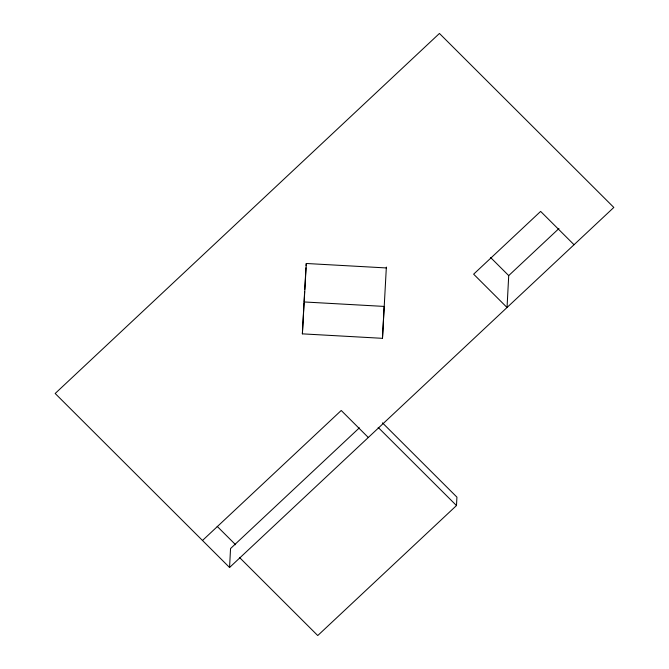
<?xml version="1.0" encoding="UTF-8"?>
<svg xmlns="http://www.w3.org/2000/svg" width="669" height="669" viewBox="0 0 669 669"><rect width="100%" height="100%" fill="white"/><g stroke="black" fill="none" stroke-linecap="round" stroke-linejoin="round"><path stroke-width="1" d="M229.559 567.488L613.824 207.449L439.441 33.45L55.176 393.481L229.559 567.488L230.546 548.547L359.378 427.842M386.356 267.09L382.484 338.33L302.38 333.856L303.994 302.982M382.484 338.33L384.157 306.419L304.052 301.953L304.629 291.6M239.418 557.394L317.742 635.55L456.484 505.555L456.927 497.151L382.467 422.858M558.958 228.514L508.716 275.595L507.043 307.506L473.635 274.173L540.636 211.404L574.035 244.729M304.746 289.535L305.959 267.801M306.076 265.727L306.193 263.661M302.38 333.856L306.318 263.486L386.423 267.951M202.49 540.477L341.232 410.482L368.301 437.493M490.561 257.481L508.716 275.595M378.161 427.407L456.484 505.555M217.191 526.369L235.622 544.758"/></g></svg>
